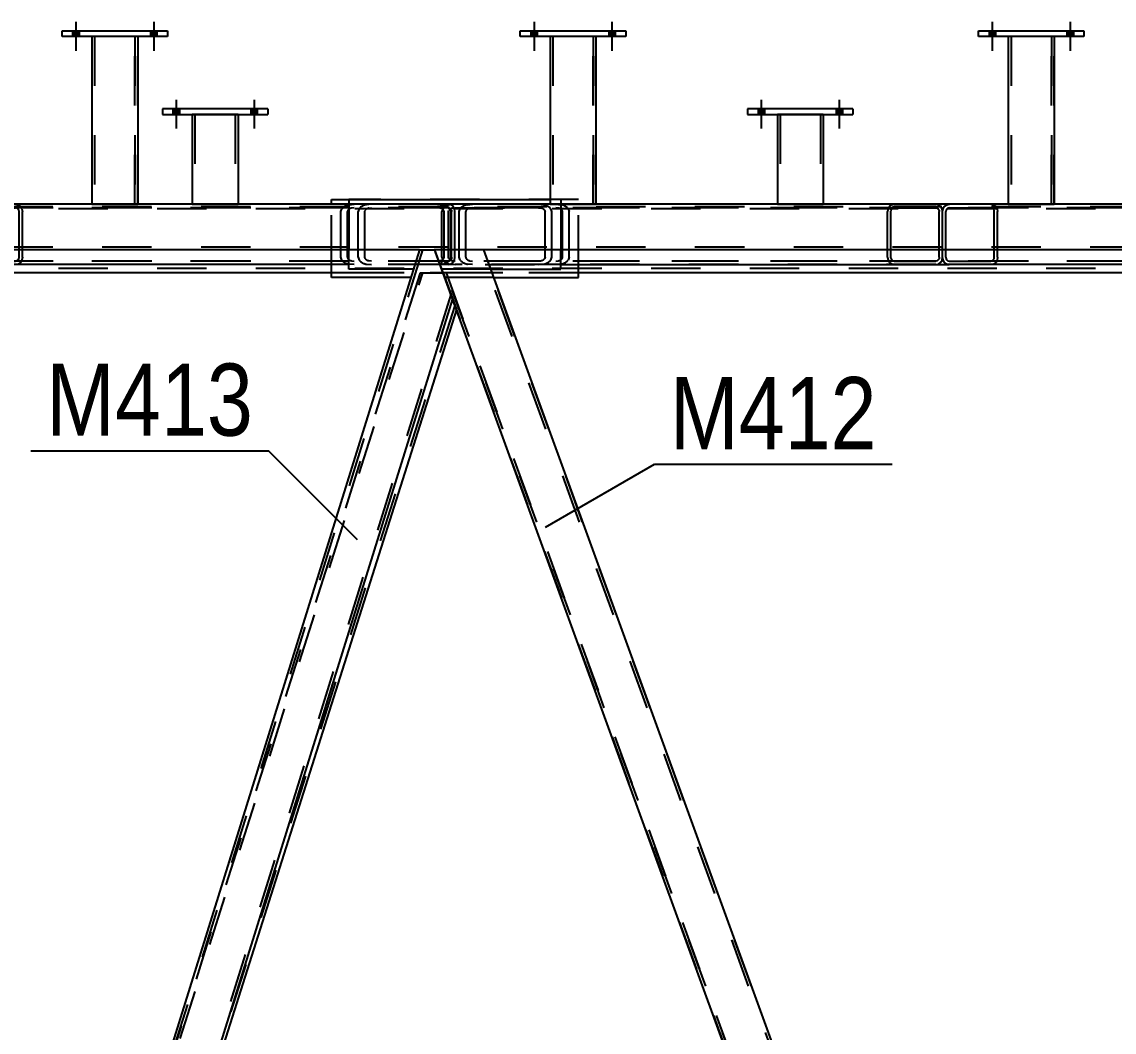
# Model space of a CAD drawing. Header units: millimetres. Extents: x -815 to 374, y -743 to 98.
# Drawn here: x 157.38 to 200.72, y -31.95 to 8.15 of the extents above; entities that cross this region are included whole.
import ezdxf

# ---------------------------------------------------------------- set-up
doc = ezdxf.new("R2010")
doc.units = ezdxf.units.MM
doc.linetypes.add('DXK_LINE_DOT2', pattern=[3.9198, 1.9599, -1.9599])
doc.styles.add('Arial Narrow', font='ARIALN.TTF', dxfattribs={"height": 0.2})

# ---------------------------------------------------------------- blocks, each defined once
blk = doc.blocks.new('Bolt-232933173-46326 - 1369')
at = {"linetype": 'Continuous'}
for points in [[(186.848, 4.692), (186.594, 4.692), (186.594, 4.473), (186.848, 4.473)], [(186.848, 4.692), (186.594, 4.692), (186.594, 4.473), (186.848, 4.473)], [(189.939, 4.692), (189.685, 4.692), (189.685, 4.473), (189.939, 4.473)], [(189.939, 4.692), (189.685, 4.692), (189.685, 4.473), (189.939, 4.473)]]:
    blk.add_hatch(color=1, dxfattribs=at).paths.add_polyline_path(points)
at = {"color": 1, "linetype": 'Continuous'}
for p, q in [((186.721, 5.055), (186.721, 3.91)), ((186.721, 5.055), (186.721, 3.91)), ((189.812, 5.055), (189.812, 3.91)), ((189.812, 5.055), (189.812, 3.91)), ((186.594, 4.692), (186.594, 4.473)), ((186.594, 4.692), (186.594, 4.473)), ((186.848, 4.692), (186.848, 4.473)), ((186.848, 4.692), (186.848, 4.473)), ((189.685, 4.692), (189.685, 4.473)), ((189.685, 4.692), (189.685, 4.473)), ((189.939, 4.692), (189.939, 4.473)), ((189.939, 4.692), (189.939, 4.473))]:
    blk.add_line(p, q, dxfattribs=at)
blk = doc.blocks.new('Bolt-232933173-46308 - 1369')
at = {"linetype": 'Continuous'}
for points in [[(177.831, 7.782), (177.577, 7.782), (177.577, 7.564), (177.831, 7.564)], [(177.831, 7.782), (177.577, 7.782), (177.577, 7.564), (177.831, 7.564)], [(180.922, 7.782), (180.668, 7.782), (180.668, 7.564), (180.922, 7.564)], [(180.922, 7.782), (180.668, 7.782), (180.668, 7.564), (180.922, 7.564)]]:
    blk.add_hatch(color=1, dxfattribs=at).paths.add_polyline_path(points)
at = {"color": 1, "linetype": 'Continuous'}
for p, q in [((177.704, 8.145), (177.704, 7)), ((177.704, 8.145), (177.704, 7)), ((180.795, 8.145), (180.795, 7)), ((180.795, 8.145), (180.795, 7)), ((177.577, 7.782), (177.577, 7.564)), ((177.577, 7.782), (177.577, 7.564)), ((177.831, 7.782), (177.831, 7.564)), ((177.831, 7.782), (177.831, 7.564)), ((180.668, 7.782), (180.668, 7.564)), ((180.668, 7.782), (180.668, 7.564)), ((180.922, 7.782), (180.922, 7.564)), ((180.922, 7.782), (180.922, 7.564))]:
    blk.add_line(p, q, dxfattribs=at)
blk = doc.blocks.new('Bolt-232933173-46307 - 1369')
at = {"linetype": 'Continuous'}
for points in [[(177.831, 7.782), (177.577, 7.782), (177.577, 7.564), (177.831, 7.564)], [(177.831, 7.782), (177.577, 7.782), (177.577, 7.564), (177.831, 7.564)], [(180.922, 7.782), (180.668, 7.782), (180.668, 7.564), (180.922, 7.564)], [(180.922, 7.782), (180.668, 7.782), (180.668, 7.564), (180.922, 7.564)]]:
    blk.add_hatch(color=1, dxfattribs=at).paths.add_polyline_path(points)
at = {"color": 1, "linetype": 'Continuous'}
for p, q in [((177.704, 8.145), (177.704, 7)), ((177.704, 8.145), (177.704, 7)), ((180.795, 8.145), (180.795, 7)), ((180.795, 8.145), (180.795, 7)), ((177.577, 7.782), (177.577, 7.564)), ((177.577, 7.782), (177.577, 7.564)), ((177.831, 7.782), (177.831, 7.564)), ((177.831, 7.782), (177.831, 7.564)), ((180.668, 7.782), (180.668, 7.564)), ((180.668, 7.782), (180.668, 7.564)), ((180.922, 7.782), (180.922, 7.564)), ((180.922, 7.782), (180.922, 7.564))]:
    blk.add_line(p, q, dxfattribs=at)
blk = doc.blocks.new('Part-232933173-46267 - 1369')
at = {"color": 2, "linetype": 'Continuous'}
for p, q in [((186.176, 4.692), (186.176, 4.473)), ((190.357, 4.692), (186.176, 4.692)), ((186.176, 4.473), (190.357, 4.473)), ((190.357, 4.692), (190.357, 4.473))]:
    blk.add_line(p, q, dxfattribs=at)
blk = doc.blocks.new('Part-232933173-46231 - 1369')
at = {"color": 7, "linetype": 'DXK_LINE_DOT2'}
for p, q in [((161.977, 7.564), (160.158, 7.564)), ((160.158, 7.564), (160.158, 0.908)), ((160.268, 7.564), (160.268, 0.908)), ((161.868, 0.908), (161.868, 7.564)), ((161.977, 0.908), (161.977, 7.564)), ((160.158, 0.908), (161.977, 0.908))]:
    blk.add_line(p, q, dxfattribs=at)
blk = doc.blocks.new('Part-232933173-2056 - 1369')
at = {"color": 2, "linetype": 'Continuous'}
for p, q in [((169.669, 0.909), (169.669, 1.09)), ((169.669, 1.09), (170.359, 1.09)), ((169.669, -2.001), (169.669, -1.491)), ((179.462, -2.001), (179.462, -1.491)), ((172.824, -2.001), (169.669, -2.001)), ((176.095, -2.001), (179.462, -2.001))]:
    blk.add_line(p, q, dxfattribs=at)
at = {"color": 7, "linetype": 'DXK_LINE_DOT2'}
for p, q in [((169.669, -1.491), (169.669, 0.909)), ((179.462, 1.09), (170.359, 1.09)), ((179.462, -1.491), (179.462, 1.09)), ((176.095, -2.001), (172.824, -2.001))]:
    blk.add_line(p, q, dxfattribs=at)
blk = doc.blocks.new('Bolt-232933173-46309 - 1369')
at = {"linetype": 'Continuous'}
for points in [[(159.649, 7.782), (159.395, 7.782), (159.395, 7.564), (159.649, 7.564)], [(159.649, 7.782), (159.395, 7.782), (159.395, 7.564), (159.649, 7.564)], [(162.74, 7.782), (162.486, 7.782), (162.486, 7.564), (162.74, 7.564)], [(162.74, 7.782), (162.486, 7.782), (162.486, 7.564), (162.74, 7.564)]]:
    blk.add_hatch(color=1, dxfattribs=at).paths.add_polyline_path(points)
at = {"color": 1, "linetype": 'Continuous'}
for p, q in [((159.522, 8.145), (159.522, 7)), ((159.522, 8.145), (159.522, 7)), ((162.613, 8.145), (162.613, 7)), ((162.613, 8.145), (162.613, 7)), ((159.395, 7.782), (159.395, 7.564)), ((159.395, 7.782), (159.395, 7.564)), ((159.649, 7.782), (159.649, 7.564)), ((159.649, 7.782), (159.649, 7.564)), ((162.486, 7.782), (162.486, 7.564)), ((162.486, 7.782), (162.486, 7.564)), ((162.74, 7.782), (162.74, 7.564)), ((162.74, 7.782), (162.74, 7.564))]:
    blk.add_line(p, q, dxfattribs=at)
blk = doc.blocks.new('Part-232933173-1671 - 1369')
at = {"color": 2, "linetype": 'Continuous'}
for p, q in [((160.158, 0.909), (143.795, 0.909)), ((178.34, 0.909), (161.977, 0.909)), ((196.522, 0.909), (180.158, 0.909)), ((214.704, 0.909), (198.34, 0.909)), ((173.164, -0.909), (137.001, -0.909)), ((211.862, -0.909), (175.698, -0.909))]:
    blk.add_line(p, q, dxfattribs=at)
at = {"color": 7, "linetype": 'DXK_LINE_DOT2'}
for p, q in [((161.977, 0.909), (160.158, 0.909)), ((180.158, 0.909), (178.34, 0.909)), ((198.34, 0.909), (196.522, 0.909)), ((315.403, 0.8), (-9.628, 0.8)), ((315.403, -0.8), (-9.628, -0.8)), ((175.698, -0.909), (173.164, -0.909))]:
    blk.add_line(p, q, dxfattribs=at)
blk = doc.blocks.new('Bolt-232933173-46310 - 1369')
at = {"linetype": 'Continuous'}
for points in [[(159.649, 7.782), (159.395, 7.782), (159.395, 7.564), (159.649, 7.564)], [(159.649, 7.782), (159.395, 7.782), (159.395, 7.564), (159.649, 7.564)], [(162.74, 7.782), (162.486, 7.782), (162.486, 7.564), (162.74, 7.564)], [(162.74, 7.782), (162.486, 7.782), (162.486, 7.564), (162.74, 7.564)]]:
    blk.add_hatch(color=1, dxfattribs=at).paths.add_polyline_path(points)
at = {"color": 1, "linetype": 'Continuous'}
for p, q in [((159.522, 8.145), (159.522, 7)), ((159.522, 8.145), (159.522, 7)), ((162.613, 8.145), (162.613, 7)), ((162.613, 8.145), (162.613, 7)), ((159.395, 7.782), (159.395, 7.564)), ((159.395, 7.782), (159.395, 7.564)), ((159.649, 7.782), (159.649, 7.564)), ((159.649, 7.782), (159.649, 7.564)), ((162.486, 7.782), (162.486, 7.564)), ((162.486, 7.782), (162.486, 7.564)), ((162.74, 7.782), (162.74, 7.564)), ((162.74, 7.782), (162.74, 7.564))]:
    blk.add_line(p, q, dxfattribs=at)
blk = doc.blocks.new('Part-232933173-1864 - 1369')
at = {"color": 7, "linetype": 'DXK_LINE_DOT2'}
for p, q in [((173.179, -1.819), (156.489, -54.452)), ((156.55, -54.62), (173.294, -1.819)), ((173.179, -1.819), (174.094, -1.819)), ((174.094, -1.819), (174.625, -3.276)), ((174.563, -3.108), (157.82, -55.909))]:
    blk.add_line(p, q, dxfattribs=at)
at = {"color": 2, "linetype": 'Continuous'}
blk.add_line((174.625, -3.276), (157.992, -55.727), dxfattribs=at)
blk = doc.blocks.new('Part-232933173-1805 - 1369')
at = {"color": 2, "linetype": 'Continuous'}
for p, q in [((173.164, -0.909), (156.481, -54.432)), ((173.164, -0.909), (173.182, -0.909)), ((173.182, -0.909), (173.763, -0.909)), ((174.343, -2.503), (173.763, -0.909)), ((174.466, -2.841), (174.343, -2.503)), ((174.466, -2.841), (157.925, -55.909))]:
    blk.add_line(p, q, dxfattribs=at)
at = {"color": 7, "linetype": 'DXK_LINE_DOT2'}
for p, q in [((173.278, -0.909), (156.543, -54.601)), ((174.405, -2.672), (157.811, -55.909)), ((174.466, -2.841), (174.39, -2.632))]:
    blk.add_line(p, q, dxfattribs=at)
blk = doc.blocks.new('Part-232933173-1850 - 1369')
at = {"color": 2, "linetype": 'Continuous'}
for p, q in [((175.466, -0.909), (173.763, -0.909)), ((175.698, -0.909), (175.466, -0.909)), ((175.698, -0.909), (195.179, -54.432)), ((193.782, -55.909), (174.466, -2.841))]:
    blk.add_line(p, q, dxfattribs=at)
at = {"color": 7, "linetype": 'DXK_LINE_DOT2'}
for p, q in [((174.466, -2.841), (173.763, -0.909)), ((193.898, -55.909), (173.879, -0.909)), ((195.6, -55.909), (175.582, -0.909)), ((175.68, -0.909), (175.63, -0.909)), ((175.698, -0.909), (175.68, -0.909))]:
    blk.add_line(p, q, dxfattribs=at)
blk = doc.blocks.new('Part-232933173-1870 - 1369')
at = {"color": 7, "linetype": 'DXK_LINE_DOT2'}
for p, q in [((176.029, -1.819), (174.094, -1.819)), ((174.094, -1.819), (193.782, -55.909)), ((174.21, -1.819), (193.898, -55.909)), ((195.6, -55.909), (175.913, -1.819)), ((195.717, -55.909), (176.029, -1.819))]:
    blk.add_line(p, q, dxfattribs=at)
blk = doc.blocks.new('Part-232933173-1915 - 1369')
at = {"color": 7, "linetype": 'DXK_LINE_DOT2'}
for p, q in [((174.57, 0.909), (174.367, 0.887)), ((212.567, 0.909), (174.57, 0.909)), ((178.081, 0.887), (177.878, 0.909)), ((209.056, 0.887), (209.259, 0.909)), ((212.567, 0.909), (212.77, 0.887)), ((174.081, 0.729), (174.041, 0.618)), ((174.041, -1.2), (174.041, 0.618)), ((174.305, 0.618), (174.325, 0.674)), ((174.305, -1.2), (174.305, 0.618)), ((174.469, 0.752), (174.57, 0.763)), ((174.57, 0.763), (177.878, 0.763)), ((212.567, 0.763), (174.57, 0.763)), ((177.878, 0.763), (177.98, 0.752)), ((178.123, 0.674), (178.143, 0.618)), ((178.143, -1.2), (178.143, 0.618)), ((178.408, 0.618), (178.367, 0.729)), ((178.408, -1.2), (178.408, 0.618)), ((208.73, 0.618), (208.77, 0.729)), ((208.73, -1.2), (208.73, 0.618)), ((209.014, 0.674), (208.994, 0.618)), ((208.994, -1.2), (208.994, 0.618)), ((209.259, 0.763), (209.158, 0.752)), ((212.669, 0.752), (212.567, 0.763)), ((212.832, 0.618), (212.812, 0.674)), ((212.832, -1.2), (212.832, 0.618)), ((213.056, 0.729), (213.097, 0.618)), ((213.097, -1.2), (213.097, 0.618)), ((174.041, -1.2), (174.081, -1.312)), ((174.325, -1.256), (174.305, -1.2)), ((178.143, -1.2), (178.123, -1.256)), ((178.367, -1.312), (178.408, -1.2)), ((208.77, -1.312), (208.73, -1.2)), ((208.994, -1.2), (209.014, -1.256)), ((212.812, -1.256), (212.832, -1.2)), ((213.097, -1.2), (213.056, -1.312)), ((174.367, -1.469), (174.57, -1.491)), ((174.57, -1.346), (174.469, -1.335)), ((177.878, -1.346), (174.57, -1.346)), ((178.771, -1.491), (174.57, -1.491)), ((212.567, -1.346), (175.714, -1.346)), ((175.767, -1.491), (178.771, -1.491)), ((177.98, -1.335), (177.878, -1.346)), ((177.878, -1.491), (178.081, -1.469)), ((211.698, -1.491), (194.179, -1.491)), ((209.259, -1.491), (209.056, -1.469)), ((209.158, -1.335), (209.259, -1.346)), ((212.567, -1.491), (209.259, -1.491)), ((212.567, -1.346), (212.669, -1.335)), ((212.734, -1.473), (212.567, -1.491)), ((212.77, -1.469), (212.734, -1.473))]:
    blk.add_line(p, q, dxfattribs=at)
at = {"color": 2, "linetype": 'Continuous'}
blk.add_line((178.771, -1.491), (194.179, -1.491), dxfattribs=at)
at = {"color": 7, "linetype": 'DXK_LINE_DOT2'}
for centre, radius, start, end in [((174.449, 0.398), 0.495, 99.5182, 138.0638), ((177.999, 0.398), 0.495, 41.9363, 80.4819), ((209.138, 0.398), 0.495, 99.5182, 138.0638), ((212.688, 0.398), 0.495, 41.9363, 80.4819), ((174.51, 0.508), 0.248, 99.5182, 138.0638), ((177.939, 0.508), 0.248, 41.9363, 80.4819), ((209.199, 0.508), 0.248, 99.5182, 138.0638), ((212.628, 0.508), 0.248, 41.9363, 80.4819), ((174.51, -1.091), 0.248, 221.9363, 260.4819), ((177.939, -1.091), 0.248, 279.5182, 318.0638), ((209.199, -1.09), 0.248, 221.9363, 260.4819), ((212.628, -1.09), 0.248, 279.5182, 318.0638), ((174.449, -0.981), 0.495, 221.9363, 260.4819), ((177.999, -0.981), 0.495, 279.5182, 318.0638), ((209.138, -0.981), 0.495, 221.9363, 260.4819), ((212.688, -0.981), 0.495, 279.5182, 318.0638)]:
    blk.add_arc(centre, radius, start, end, dxfattribs=at)
blk = doc.blocks.new('Part-232933173-1918 - 1369')
at = {"color": 7, "linetype": 'DXK_LINE_DOT2'}
for p, q in [((193.991, 0.824), (194.077, 0.887)), ((194.077, 0.887), (194.179, 0.909)), ((212.998, 0.909), (194.179, 0.909)), ((195.833, 0.909), (195.934, 0.887)), ((195.934, 0.887), (196.02, 0.824)), ((209.949, 0.909), (209.747, 0.887)), ((212.738, 0.763), (212.738, 0.909)), ((213.099, 0.887), (212.998, 0.909)), ((213.185, 0.824), (213.099, 0.887)), ((193.914, 0.618), (193.934, 0.729)), ((193.914, -0.909), (193.914, 0.618)), ((193.934, 0.729), (193.991, 0.824)), ((194.056, 0.674), (194.046, 0.618)), ((194.046, -1.2), (194.046, 0.618)), ((194.085, 0.721), (194.056, 0.674)), ((194.128, 0.752), (194.085, 0.721)), ((194.179, 0.763), (194.128, 0.752)), ((194.179, 0.763), (195.833, 0.763)), ((212.998, 0.763), (194.179, 0.763)), ((195.884, 0.752), (195.833, 0.763)), ((195.926, 0.721), (195.884, 0.752)), ((195.955, 0.674), (195.926, 0.721)), ((195.965, 0.618), (195.955, 0.674)), ((195.965, -1.2), (195.965, 0.618)), ((196.02, 0.824), (196.077, 0.729)), ((196.077, 0.729), (196.098, 0.618)), ((196.098, -1.2), (196.098, 0.618)), ((209.46, 0.729), (209.42, 0.618)), ((209.42, -1.2), (209.42, 0.618)), ((209.685, 0.618), (209.705, 0.674)), ((209.685, -1.2), (209.685, 0.618)), ((209.848, 0.752), (209.949, 0.763)), ((212.998, 0.763), (209.949, 0.763)), ((212.998, 0.763), (213.049, 0.752)), ((213.049, 0.752), (213.092, 0.721)), ((213.092, 0.721), (213.12, 0.674)), ((213.12, 0.674), (213.13, 0.618)), ((213.13, -1.2), (213.13, 0.618)), ((213.242, 0.729), (213.185, 0.824)), ((213.263, 0.618), (213.242, 0.729)), ((213.263, -1.2), (213.263, 0.618)), ((194.046, -1.2), (194.056, -1.256)), ((194.056, -1.256), (194.085, -1.303)), ((195.926, -1.303), (195.955, -1.256)), ((195.955, -1.256), (195.965, -1.2)), ((196.098, -1.2), (196.077, -1.312)), ((209.42, -1.2), (209.46, -1.312)), ((209.705, -1.256), (209.685, -1.2)), ((213.12, -1.256), (213.092, -1.303)), ((213.13, -1.2), (213.12, -1.256)), ((213.242, -1.312), (213.263, -1.2)), ((194.085, -1.303), (194.128, -1.335)), ((194.128, -1.335), (194.179, -1.346)), ((194.179, -1.346), (195.833, -1.346)), ((212.998, -1.346), (194.179, -1.346)), ((195.833, -1.346), (195.884, -1.335)), ((195.934, -1.469), (195.833, -1.491)), ((195.884, -1.335), (195.926, -1.303)), ((196.02, -1.406), (195.934, -1.469)), ((196.077, -1.312), (196.02, -1.406)), ((212.998, -1.491), (209.056, -1.491)), ((209.747, -1.469), (209.949, -1.491)), ((209.949, -1.346), (209.848, -1.335)), ((212.738, -1.491), (212.738, -1.346)), ((213.049, -1.335), (212.998, -1.346)), ((212.998, -1.491), (213.099, -1.469)), ((213.092, -1.303), (213.049, -1.335)), ((213.099, -1.469), (213.185, -1.406)), ((213.185, -1.406), (213.242, -1.312))]:
    blk.add_line(p, q, dxfattribs=at)
at = {"color": 2, "linetype": 'Continuous'}
for p, q in [((193.914, -1.2), (193.914, -0.909)), ((193.934, -1.312), (193.914, -1.2)), ((193.991, -1.406), (193.934, -1.312)), ((194.077, -1.469), (193.991, -1.406)), ((194.179, -1.491), (194.077, -1.469)), ((209.056, -1.491), (194.179, -1.491))]:
    blk.add_line(p, q, dxfattribs=at)
at = {"color": 7, "linetype": 'DXK_LINE_DOT2'}
for centre, radius, start, end in [((209.829, 0.398), 0.495, 99.5182, 138.0638), ((209.889, 0.508), 0.248, 99.5182, 138.0638), ((209.889, -1.09), 0.248, 221.9363, 260.4819), ((209.829, -0.981), 0.495, 221.9363, 260.4819)]:
    blk.add_arc(centre, radius, start, end, dxfattribs=at)
blk = doc.blocks.new('Part-232933173-1921 - 1369')
at = {"color": 7, "linetype": 'DXK_LINE_DOT2'}
for p, q in [((135.872, 0.909), (135.67, 0.887)), ((173.87, 0.909), (135.872, 0.909)), ((139.384, 0.887), (139.181, 0.909)), ((170.359, 0.887), (170.562, 0.909)), ((173.87, 0.909), (174.073, 0.887)), ((135.383, 0.729), (135.343, 0.618)), ((135.343, -1.2), (135.343, 0.618)), ((135.608, 0.618), (135.628, 0.674)), ((135.608, -1.2), (135.608, 0.618)), ((135.771, 0.752), (135.872, 0.763)), ((135.872, 0.763), (139.181, 0.763)), ((173.87, 0.763), (135.872, 0.763)), ((139.181, 0.763), (139.282, 0.752)), ((139.426, 0.674), (139.446, 0.618)), ((139.446, -1.2), (139.446, 0.618)), ((139.71, 0.618), (139.67, 0.729)), ((139.71, -1.2), (139.71, 0.618)), ((170.032, 0.618), (170.072, 0.729)), ((170.032, -1.2), (170.032, 0.618)), ((170.317, 0.674), (170.297, 0.618)), ((170.297, -1.2), (170.297, 0.618)), ((170.562, 0.763), (170.46, 0.752)), ((173.971, 0.752), (173.87, 0.763)), ((174.135, 0.618), (174.115, 0.674)), ((174.135, -1.2), (174.135, 0.618)), ((174.359, 0.729), (174.399, 0.618)), ((174.399, -1.2), (174.399, 0.618)), ((135.343, -1.2), (135.383, -1.312)), ((135.628, -1.256), (135.608, -1.2)), ((139.446, -1.2), (139.426, -1.256)), ((139.67, -1.312), (139.71, -1.2)), ((170.072, -1.312), (170.032, -1.2)), ((170.297, -1.2), (170.317, -1.256)), ((174.115, -1.256), (174.135, -1.2)), ((174.399, -1.2), (174.359, -1.312)), ((135.67, -1.469), (135.872, -1.491)), ((135.872, -1.346), (135.771, -1.335)), ((173.87, -1.346), (135.872, -1.346)), ((135.872, -1.491), (140.074, -1.491)), ((139.282, -1.335), (139.181, -1.346)), ((139.181, -1.491), (139.384, -1.469)), ((173.87, -1.491), (155.481, -1.491)), ((170.562, -1.491), (170.359, -1.469)), ((170.46, -1.335), (170.562, -1.346)), ((173.87, -1.346), (173.971, -1.335)), ((174.037, -1.473), (173.87, -1.491)), ((174.073, -1.469), (174.037, -1.473))]:
    blk.add_line(p, q, dxfattribs=at)
at = {"color": 2, "linetype": 'Continuous'}
blk.add_line((140.074, -1.491), (155.481, -1.491), dxfattribs=at)
at = {"color": 7, "linetype": 'DXK_LINE_DOT2'}
for centre, radius, start, end in [((135.752, 0.398), 0.495, 99.5182, 138.0638), ((139.302, 0.398), 0.495, 41.9363, 80.4819), ((170.441, 0.398), 0.495, 99.5182, 138.0638), ((173.991, 0.398), 0.495, 41.9363, 80.4819), ((135.812, 0.508), 0.248, 99.5182, 138.0638), ((139.241, 0.508), 0.248, 41.9363, 80.4819), ((170.501, 0.508), 0.248, 99.5182, 138.0638), ((173.93, 0.508), 0.248, 41.9363, 80.4819), ((135.812, -1.091), 0.248, 221.9363, 260.4819), ((139.241, -1.091), 0.248, 279.5182, 318.0638), ((170.501, -1.09), 0.248, 221.9363, 260.4819), ((173.93, -1.09), 0.248, 279.5182, 318.0638), ((135.752, -0.981), 0.495, 221.9363, 260.4819), ((139.302, -0.981), 0.495, 279.5182, 318.0638), ((170.441, -0.981), 0.495, 221.9363, 260.4819), ((173.991, -0.981), 0.495, 279.5182, 318.0638)]:
    blk.add_arc(centre, radius, start, end, dxfattribs=at)
blk = doc.blocks.new('Part-232933173-1924 - 1369')
at = {"color": 7, "linetype": 'DXK_LINE_DOT2'}
for p, q in [((155.294, 0.824), (155.38, 0.887)), ((155.38, 0.887), (155.481, 0.909)), ((174.301, 0.909), (155.481, 0.909)), ((157.135, 0.909), (157.237, 0.887)), ((157.237, 0.887), (157.323, 0.824)), ((171.252, 0.909), (171.05, 0.887)), ((174.041, 0.763), (174.041, 0.909)), ((174.402, 0.887), (174.301, 0.909)), ((174.488, 0.824), (174.402, 0.887)), ((155.217, 0.618), (155.237, 0.729)), ((155.217, -0.909), (155.217, 0.618)), ((155.237, 0.729), (155.294, 0.824)), ((155.359, 0.674), (155.349, 0.618)), ((155.349, -1.2), (155.349, 0.618)), ((155.388, 0.721), (155.359, 0.674)), ((155.431, 0.752), (155.388, 0.721)), ((155.481, 0.763), (155.431, 0.752)), ((155.481, 0.763), (157.135, 0.763)), ((174.301, 0.763), (155.481, 0.763)), ((157.186, 0.752), (157.135, 0.763)), ((157.229, 0.721), (157.186, 0.752)), ((157.258, 0.674), (157.229, 0.721)), ((157.268, 0.618), (157.258, 0.674)), ((157.268, -1.2), (157.268, 0.618)), ((157.323, 0.824), (157.38, 0.729)), ((157.38, 0.729), (157.4, 0.618)), ((157.4, -1.2), (157.4, 0.618)), ((170.763, 0.729), (170.723, 0.618)), ((170.723, -1.2), (170.723, 0.618)), ((170.987, 0.618), (171.008, 0.674)), ((170.987, -1.2), (170.987, 0.618)), ((171.151, 0.752), (171.252, 0.763)), ((174.301, 0.763), (171.252, 0.763)), ((174.301, 0.763), (174.351, 0.752)), ((174.351, 0.752), (174.394, 0.721)), ((174.394, 0.721), (174.423, 0.674)), ((174.423, 0.674), (174.433, 0.618)), ((174.433, -1.2), (174.433, 0.618)), ((174.545, 0.729), (174.488, 0.824)), ((174.565, 0.618), (174.545, 0.729)), ((174.565, -1.2), (174.565, 0.618)), ((155.349, -1.2), (155.359, -1.256)), ((155.359, -1.256), (155.388, -1.303)), ((157.229, -1.303), (157.258, -1.256)), ((157.258, -1.256), (157.268, -1.2)), ((157.4, -1.2), (157.38, -1.312)), ((170.723, -1.2), (170.763, -1.312)), ((171.008, -1.256), (170.987, -1.2)), ((174.423, -1.256), (174.394, -1.303)), ((174.433, -1.2), (174.423, -1.256)), ((174.545, -1.312), (174.565, -1.2)), ((155.388, -1.303), (155.431, -1.335)), ((155.431, -1.335), (155.481, -1.346)), ((155.481, -1.346), (157.135, -1.346)), ((174.301, -1.346), (155.481, -1.346)), ((157.135, -1.346), (157.186, -1.335)), ((157.237, -1.469), (157.135, -1.491)), ((157.186, -1.335), (157.229, -1.303)), ((157.323, -1.406), (157.237, -1.469)), ((157.38, -1.312), (157.323, -1.406)), ((174.301, -1.491), (170.359, -1.491)), ((171.05, -1.469), (171.252, -1.491)), ((171.252, -1.346), (171.151, -1.335)), ((174.041, -1.491), (174.041, -1.346)), ((174.351, -1.335), (174.301, -1.346)), ((174.301, -1.491), (174.402, -1.469)), ((174.394, -1.303), (174.351, -1.335)), ((174.402, -1.469), (174.488, -1.406)), ((174.488, -1.406), (174.545, -1.312))]:
    blk.add_line(p, q, dxfattribs=at)
at = {"color": 2, "linetype": 'Continuous'}
for p, q in [((155.217, -1.2), (155.217, -0.909)), ((155.237, -1.312), (155.217, -1.2)), ((155.294, -1.406), (155.237, -1.312)), ((155.38, -1.469), (155.294, -1.406)), ((155.481, -1.491), (155.38, -1.469)), ((170.359, -1.491), (155.481, -1.491))]:
    blk.add_line(p, q, dxfattribs=at)
at = {"color": 7, "linetype": 'DXK_LINE_DOT2'}
for centre, radius, start, end in [((171.131, 0.398), 0.495, 99.5182, 138.0638), ((171.192, 0.508), 0.248, 99.5182, 138.0638), ((171.192, -1.09), 0.248, 221.9363, 260.4819), ((171.131, -0.981), 0.495, 221.9363, 260.4819)]:
    blk.add_arc(centre, radius, start, end, dxfattribs=at)
blk = doc.blocks.new('Part-232933173-1984 - 1369')
at = {"color": 7, "linetype": 'DXK_LINE_DOT2'}
for p, q in [((309.741, 0.909), (-6.581, 0.909)), ((309.741, 0.727), (-6.581, 0.727)), ((309.741, -1.637), (-6.581, -1.637)), ((309.741, -1.819), (14.879, -1.819)), ((179.462, -1.819), (169.669, -1.819))]:
    blk.add_line(p, q, dxfattribs=at)
at = {"color": 2, "linetype": 'Continuous'}
for p, q in [((169.669, -1.819), (140.765, -1.819)), ((208.366, -1.819), (179.462, -1.819))]:
    blk.add_line(p, q, dxfattribs=at)
blk = doc.blocks.new('Part-232933173-2019 - 1369')
at = {"color": 7, "linetype": 'DXK_LINE_DOT2'}
for p, q in [((175.058, 0.887), (175.26, 0.909)), ((193.649, 0.909), (175.26, 0.909)), ((178.569, 0.909), (178.772, 0.887)), ((191.894, 0.887), (191.808, 0.824)), ((191.995, 0.909), (191.894, 0.887)), ((191.995, 0.909), (193.649, 0.909)), ((193.751, 0.887), (193.649, 0.909)), ((193.836, 0.824), (193.751, 0.887)), ((174.731, 0.618), (174.771, 0.729)), ((174.731, -1.2), (174.731, 0.618)), ((175.016, 0.674), (174.996, 0.618)), ((174.996, -1.2), (174.996, 0.618)), ((175.26, 0.763), (175.159, 0.752)), ((193.649, 0.763), (175.26, 0.763)), ((178.67, 0.752), (178.569, 0.763)), ((178.834, 0.618), (178.813, 0.674)), ((178.834, -1.2), (178.834, 0.618)), ((179.058, 0.729), (179.098, 0.618)), ((179.098, -1.2), (179.098, 0.618)), ((191.75, 0.729), (191.73, 0.618)), ((191.73, -1.2), (191.73, 0.618)), ((191.808, 0.824), (191.75, 0.729)), ((191.863, 0.618), (191.873, 0.674)), ((191.863, -1.2), (191.863, 0.618)), ((191.873, 0.674), (191.901, 0.721)), ((191.901, 0.721), (191.944, 0.752)), ((191.944, 0.752), (191.995, 0.763)), ((191.995, 0.763), (193.649, 0.763)), ((193.649, 0.763), (193.7, 0.752)), ((193.7, 0.752), (193.743, 0.721)), ((193.743, 0.721), (193.772, 0.674)), ((193.772, 0.674), (193.782, 0.618)), ((193.782, -1.2), (193.782, 0.618)), ((193.894, 0.729), (193.836, 0.824)), ((193.914, 0.618), (193.894, 0.729)), ((193.914, -1.2), (193.914, 0.618)), ((174.771, -1.312), (174.731, -1.2)), ((174.996, -1.2), (175.016, -1.256)), ((178.813, -1.256), (178.834, -1.2)), ((179.098, -1.2), (179.058, -1.312)), ((191.73, -1.2), (191.75, -1.312)), ((191.873, -1.256), (191.863, -1.2)), ((191.901, -1.303), (191.873, -1.256)), ((193.772, -1.256), (193.743, -1.303)), ((193.782, -1.2), (193.772, -1.256)), ((193.894, -1.312), (193.914, -1.2)), ((175.26, -1.491), (175.058, -1.469)), ((175.159, -1.335), (175.26, -1.346)), ((193.649, -1.346), (175.26, -1.346)), ((193.649, -1.491), (175.26, -1.491)), ((178.569, -1.346), (178.67, -1.335)), ((178.772, -1.469), (178.569, -1.491)), ((191.75, -1.312), (191.808, -1.406)), ((191.808, -1.406), (191.894, -1.469)), ((191.894, -1.469), (191.995, -1.491)), ((191.944, -1.335), (191.901, -1.303)), ((191.995, -1.346), (191.944, -1.335)), ((191.995, -1.346), (193.649, -1.346)), ((191.995, -1.491), (193.649, -1.491)), ((193.7, -1.335), (193.649, -1.346)), ((193.649, -1.491), (193.751, -1.469)), ((193.743, -1.303), (193.7, -1.335)), ((193.751, -1.469), (193.836, -1.406)), ((193.836, -1.406), (193.894, -1.312))]:
    blk.add_line(p, q, dxfattribs=at)
for centre, radius, start, end in [((175.14, 0.398), 0.495, 99.5182, 138.0638), ((178.69, 0.398), 0.495, 41.9363, 80.4819), ((175.2, 0.508), 0.248, 99.5182, 138.0638), ((178.629, 0.508), 0.248, 41.9363, 80.4819), ((175.2, -1.091), 0.248, 221.9363, 260.4819), ((178.629, -1.091), 0.248, 279.5182, 318.0638), ((175.14, -0.981), 0.495, 221.9363, 260.4819), ((178.69, -0.981), 0.495, 279.5182, 318.0638)]:
    blk.add_arc(centre, radius, start, end, dxfattribs=at)
blk = doc.blocks.new('Part-232933173-46228 - 1369')
at = {"color": 7, "linetype": 'DXK_LINE_DOT2'}
for p, q in [((177.158, 7.564), (177.158, 7.782)), ((177.158, 7.782), (181.34, 7.782)), ((181.34, 7.564), (177.158, 7.564)), ((181.34, 7.782), (181.34, 7.564))]:
    blk.add_line(p, q, dxfattribs=at)
blk = doc.blocks.new('Part-232933173-2083 - 1369')
at = {"color": 2, "linetype": 'Continuous'}
for p, q in [((170.359, 1.09), (170.359, 0.909)), ((170.359, 1.09), (178.34, 1.09)), ((170.359, -1.673), (170.359, -0.909)), ((178.771, -1.673), (178.771, -0.909)), ((172.926, -1.673), (170.359, -1.673)), ((175.976, -1.673), (178.771, -1.673))]:
    blk.add_line(p, q, dxfattribs=at)
at = {"color": 7, "linetype": 'DXK_LINE_DOT2'}
for p, q in [((170.359, 0.909), (170.359, -0.909)), ((178.771, 1.09), (178.34, 1.09)), ((178.771, 1.09), (178.771, -0.909)), ((175.976, -1.673), (172.926, -1.673))]:
    blk.add_line(p, q, dxfattribs=at)
blk = doc.blocks.new('Part-232933173-46268 - 1369')
at = {"color": 2, "linetype": 'Continuous'}
for p, q in [((164.139, 4.474), (164.139, 0.909)), ((165.957, 4.474), (165.957, 0.909))]:
    blk.add_line(p, q, dxfattribs=at)
at = {"color": 7, "linetype": 'DXK_LINE_DOT2'}
for p, q in [((165.957, 4.474), (164.139, 4.474)), ((164.248, 4.474), (164.248, 0.907)), ((165.848, 4.474), (165.848, 0.907)), ((164.139, 0.909), (164.139, 0.907)), ((164.139, 0.907), (165.957, 0.907)), ((165.957, 0.907), (165.957, 0.909)), ((165.957, 0.909), (165.957, 0.907))]:
    blk.add_line(p, q, dxfattribs=at)
blk = doc.blocks.new('Part-232933173-46232 - 1369')
at = {"color": 7, "linetype": 'DXK_LINE_DOT2'}
for p, q in [((158.977, 7.564), (158.977, 7.782)), ((158.977, 7.782), (163.158, 7.782)), ((163.158, 7.564), (158.977, 7.564)), ((163.158, 7.782), (163.158, 7.564))]:
    blk.add_line(p, q, dxfattribs=at)
blk = doc.blocks.new('Part-232933173-46221 - 1369')
at = {"color": 2, "linetype": 'Continuous'}
for p, q in [((196.522, 7.564), (196.522, 0.909)), ((198.34, 7.564), (198.34, 0.909)), ((198.324, 0.908), (196.523, 0.908)), ((198.339, 0.908), (198.324, 0.908))]:
    blk.add_line(p, q, dxfattribs=at)
at = {"color": 7, "linetype": 'DXK_LINE_DOT2'}
for p, q in [((198.34, 7.564), (196.522, 7.564)), ((196.631, 7.564), (196.631, 0.908)), ((198.231, 7.564), (198.231, 0.908)), ((196.522, 0.909), (196.522, 0.908)), ((196.522, 0.908), (196.523, 0.908)), ((196.523, 0.908), (196.522, 0.908)), ((196.631, 0.908), (196.639, 0.908)), ((196.639, 0.908), (196.657, 0.908)), ((196.657, 0.908), (196.663, 0.908)), ((198.339, 0.908), (198.34, 0.908)), ((198.34, 0.908), (198.339, 0.908)), ((198.34, 0.909), (198.34, 0.908)), ((198.34, 0.908), (198.34, 0.909))]:
    blk.add_line(p, q, dxfattribs=at)
blk = doc.blocks.new('Part-232933173-46222 - 1369')
at = {"color": 2, "linetype": 'Continuous'}
for p, q in [((195.34, 7.564), (195.34, 7.782)), ((195.34, 7.782), (199.522, 7.782)), ((199.522, 7.564), (195.34, 7.564)), ((199.522, 7.782), (199.522, 7.564))]:
    blk.add_line(p, q, dxfattribs=at)
blk = doc.blocks.new('Part-232933173-46223 - 1369')
at = {"color": 7, "linetype": 'DXK_LINE_DOT2'}
for p, q in [((198.34, 7.564), (196.522, 7.564)), ((196.522, 7.564), (196.522, 0.908)), ((196.631, 7.564), (196.631, 0.908)), ((198.231, 0.908), (198.231, 7.564)), ((198.34, 0.908), (198.34, 7.564)), ((196.522, 0.908), (198.34, 0.908))]:
    blk.add_line(p, q, dxfattribs=at)
blk = doc.blocks.new('Part-232933173-46224 - 1369')
at = {"color": 7, "linetype": 'DXK_LINE_DOT2'}
for p, q in [((195.34, 7.564), (195.34, 7.782)), ((195.34, 7.782), (199.522, 7.782)), ((199.522, 7.564), (195.34, 7.564)), ((199.522, 7.782), (199.522, 7.564))]:
    blk.add_line(p, q, dxfattribs=at)
blk = doc.blocks.new('Part-232933173-46225 - 1369')
at = {"color": 2, "linetype": 'Continuous'}
for p, q in [((178.34, 7.564), (178.34, 0.909)), ((180.158, 7.564), (180.158, 0.909)), ((180.142, 0.908), (178.342, 0.908)), ((180.157, 0.908), (180.142, 0.908))]:
    blk.add_line(p, q, dxfattribs=at)
at = {"color": 7, "linetype": 'DXK_LINE_DOT2'}
for p, q in [((180.158, 7.564), (178.34, 7.564)), ((178.449, 7.564), (178.449, 0.908)), ((180.049, 7.564), (180.049, 0.908)), ((178.34, 0.909), (178.34, 0.908)), ((178.34, 0.908), (178.342, 0.908)), ((178.342, 0.908), (178.34, 0.908)), ((178.449, 0.908), (178.458, 0.908)), ((178.458, 0.908), (178.475, 0.908)), ((178.475, 0.908), (178.481, 0.908)), ((180.157, 0.908), (180.158, 0.908)), ((180.158, 0.908), (180.157, 0.908)), ((180.158, 0.909), (180.158, 0.908)), ((180.158, 0.908), (180.158, 0.909))]:
    blk.add_line(p, q, dxfattribs=at)
blk = doc.blocks.new('Part-232933173-46226 - 1369')
at = {"color": 2, "linetype": 'Continuous'}
for p, q in [((177.158, 7.564), (177.158, 7.782)), ((177.158, 7.782), (181.34, 7.782)), ((181.34, 7.564), (177.158, 7.564)), ((181.34, 7.782), (181.34, 7.564))]:
    blk.add_line(p, q, dxfattribs=at)
blk = doc.blocks.new('Part-232933173-46227 - 1369')
at = {"color": 7, "linetype": 'DXK_LINE_DOT2'}
for p, q in [((180.158, 7.564), (178.34, 7.564)), ((178.34, 7.564), (178.34, 0.908)), ((178.449, 7.564), (178.449, 0.908)), ((180.049, 0.908), (180.049, 7.564)), ((180.158, 0.908), (180.158, 7.564)), ((178.34, 0.908), (180.158, 0.908))]:
    blk.add_line(p, q, dxfattribs=at)
blk = doc.blocks.new('Part-232933173-46229 - 1369')
at = {"color": 2, "linetype": 'Continuous'}
for p, q in [((160.158, 7.564), (160.158, 0.909)), ((161.977, 7.564), (161.977, 0.909)), ((161.96, 0.908), (160.16, 0.908)), ((161.975, 0.908), (161.96, 0.908))]:
    blk.add_line(p, q, dxfattribs=at)
at = {"color": 7, "linetype": 'DXK_LINE_DOT2'}
for p, q in [((161.977, 7.564), (160.158, 7.564)), ((160.268, 7.564), (160.268, 0.908)), ((161.868, 7.564), (161.868, 0.908)), ((160.158, 0.909), (160.158, 0.908)), ((160.158, 0.908), (160.16, 0.908)), ((160.16, 0.908), (160.158, 0.908)), ((160.268, 0.908), (160.276, 0.908)), ((160.276, 0.908), (160.293, 0.908)), ((160.293, 0.908), (160.299, 0.908)), ((161.975, 0.908), (161.977, 0.908)), ((161.977, 0.908), (161.975, 0.908)), ((161.977, 0.909), (161.977, 0.908)), ((161.977, 0.908), (161.977, 0.909))]:
    blk.add_line(p, q, dxfattribs=at)
blk = doc.blocks.new('Part-232933173-46230 - 1369')
at = {"color": 2, "linetype": 'Continuous'}
for p, q in [((158.977, 7.564), (158.977, 7.782)), ((158.977, 7.782), (163.158, 7.782)), ((163.158, 7.564), (158.977, 7.564)), ((163.158, 7.782), (163.158, 7.564))]:
    blk.add_line(p, q, dxfattribs=at)
blk = doc.blocks.new('Part-232933173-46266 - 1369')
at = {"color": 2, "linetype": 'Continuous'}
for p, q in [((187.357, 4.473), (187.357, 0.909)), ((189.176, 4.473), (189.176, 0.909))]:
    blk.add_line(p, q, dxfattribs=at)
at = {"color": 7, "linetype": 'DXK_LINE_DOT2'}
for p, q in [((189.176, 4.473), (187.357, 4.473)), ((187.467, 4.473), (187.467, 0.907)), ((189.067, 4.473), (189.067, 0.907)), ((187.357, 0.909), (187.357, 0.907)), ((187.357, 0.907), (189.176, 0.907)), ((189.176, 0.907), (189.176, 0.909)), ((189.176, 0.909), (189.176, 0.907))]:
    blk.add_line(p, q, dxfattribs=at)
blk = doc.blocks.new('Part-232933173-46269 - 1369')
at = {"color": 2, "linetype": 'Continuous'}
for p, q in [((162.957, 4.692), (162.957, 4.474)), ((167.139, 4.692), (162.957, 4.692)), ((162.957, 4.474), (167.139, 4.474)), ((167.139, 4.692), (167.139, 4.474))]:
    blk.add_line(p, q, dxfattribs=at)
blk = doc.blocks.new('Bolt-232933173-46305 - 1369')
at = {"linetype": 'Continuous'}
for points in [[(196.013, 7.782), (195.758, 7.782), (195.758, 7.564), (196.013, 7.564)], [(196.013, 7.782), (195.758, 7.782), (195.758, 7.564), (196.013, 7.564)], [(199.104, 7.782), (198.849, 7.782), (198.849, 7.564), (199.104, 7.564)], [(199.104, 7.782), (198.849, 7.782), (198.849, 7.564), (199.104, 7.564)]]:
    blk.add_hatch(color=1, dxfattribs=at).paths.add_polyline_path(points)
at = {"color": 1, "linetype": 'Continuous'}
for p, q in [((195.886, 8.145), (195.886, 7)), ((195.886, 8.145), (195.886, 7)), ((198.977, 8.145), (198.977, 7)), ((198.977, 8.145), (198.977, 7)), ((195.758, 7.782), (195.758, 7.564)), ((195.758, 7.782), (195.758, 7.564)), ((196.013, 7.782), (196.013, 7.564)), ((196.013, 7.782), (196.013, 7.564)), ((198.849, 7.782), (198.849, 7.564)), ((198.849, 7.782), (198.849, 7.564)), ((199.104, 7.782), (199.104, 7.564)), ((199.104, 7.782), (199.104, 7.564))]:
    blk.add_line(p, q, dxfattribs=at)
blk = doc.blocks.new('Bolt-232933173-46306 - 1369')
at = {"linetype": 'Continuous'}
for points in [[(196.013, 7.782), (195.758, 7.782), (195.758, 7.564), (196.013, 7.564)], [(196.013, 7.782), (195.758, 7.782), (195.758, 7.564), (196.013, 7.564)], [(199.104, 7.782), (198.849, 7.782), (198.849, 7.564), (199.104, 7.564)], [(199.104, 7.782), (198.849, 7.782), (198.849, 7.564), (199.104, 7.564)]]:
    blk.add_hatch(color=1, dxfattribs=at).paths.add_polyline_path(points)
at = {"color": 1, "linetype": 'Continuous'}
for p, q in [((195.886, 8.145), (195.886, 7)), ((195.886, 8.145), (195.886, 7)), ((198.977, 8.145), (198.977, 7)), ((198.977, 8.145), (198.977, 7)), ((195.758, 7.782), (195.758, 7.564)), ((195.758, 7.782), (195.758, 7.564)), ((196.013, 7.782), (196.013, 7.564)), ((196.013, 7.782), (196.013, 7.564)), ((198.849, 7.782), (198.849, 7.564)), ((198.849, 7.782), (198.849, 7.564)), ((199.104, 7.782), (199.104, 7.564)), ((199.104, 7.782), (199.104, 7.564))]:
    blk.add_line(p, q, dxfattribs=at)
blk = doc.blocks.new('Bolt-232933173-46327 - 1369')
at = {"linetype": 'Continuous'}
for points in [[(163.63, 4.692), (163.375, 4.692), (163.375, 4.474), (163.63, 4.474)], [(163.63, 4.692), (163.375, 4.692), (163.375, 4.474), (163.63, 4.474)], [(166.721, 4.692), (166.466, 4.692), (166.466, 4.474), (166.721, 4.474)], [(166.721, 4.692), (166.466, 4.692), (166.466, 4.474), (166.721, 4.474)]]:
    blk.add_hatch(color=1, dxfattribs=at).paths.add_polyline_path(points)
at = {"color": 1, "linetype": 'Continuous'}
for p, q in [((163.503, 5.055), (163.503, 3.91)), ((163.503, 5.055), (163.503, 3.91)), ((166.594, 5.055), (166.594, 3.91)), ((166.594, 5.055), (166.594, 3.91)), ((163.375, 4.692), (163.375, 4.474)), ((163.375, 4.692), (163.375, 4.474)), ((163.63, 4.692), (163.63, 4.474)), ((163.63, 4.692), (163.63, 4.474)), ((166.466, 4.692), (166.466, 4.474)), ((166.466, 4.692), (166.466, 4.474)), ((166.721, 4.692), (166.721, 4.474)), ((166.721, 4.692), (166.721, 4.474))]:
    blk.add_line(p, q, dxfattribs=at)
blk = doc.blocks.new('Mark-232933173-1846 - 1369')
at = {"color": 30, "linetype": 'Continuous'}
for p, q in [((178.159, -11.914), (182.489, -9.414)), ((182.489, -9.414), (191.913, -9.414))]:
    blk.add_line(p, q, dxfattribs=at)
at = {"color": 0}
blk.add_wipeout([(191.313, -8.814), (191.313, -5.814), (183.089, -5.814), (183.089, -8.814)], dxfattribs=at)
blk.add_wipeout([(191.313, -8.814), (191.313, -5.814), (183.089, -5.814), (183.089, -8.814)], dxfattribs=at)
at = {"color": 3, "style": 'Arial Narrow'}
blk.add_text('M412', height=2.8633, dxfattribs=at).set_placement((183.089, -8.814))
blk = doc.blocks.new('Mark-232933173-1801 - 1369')
at = {"color": 30, "linetype": 'Continuous'}
for p in [(157.742, -8.879), (170.701, -12.415)]:
    blk.add_line(p, (167.165, -8.879), dxfattribs=at)
at = {"color": 0}
blk.add_wipeout([(166.565, -8.279), (166.565, -5.279), (158.342, -5.279), (158.342, -8.279)], dxfattribs=at)
blk.add_wipeout([(166.565, -8.279), (166.565, -5.279), (158.342, -5.279), (158.342, -8.279)], dxfattribs=at)
at = {"color": 3, "style": 'Arial Narrow'}
blk.add_text('M413', height=2.8633, dxfattribs=at).set_placement((158.342, -8.279))

msp = doc.modelspace()

# ---------------------------------------------------------------- block references
for name in ['Bolt-232933173-46309 - 1369', 'Bolt-232933173-46310 - 1369', 'Bolt-232933173-46308 - 1369', 'Bolt-232933173-46307 - 1369', 'Bolt-232933173-46305 - 1369', 'Bolt-232933173-46306 - 1369', 'Part-232933173-46232 - 1369', 'Part-232933173-46230 - 1369', 'Part-232933173-46231 - 1369', 'Part-232933173-46229 - 1369', 'Part-232933173-46228 - 1369', 'Part-232933173-46226 - 1369', 'Part-232933173-46225 - 1369', 'Part-232933173-46227 - 1369', 'Part-232933173-46222 - 1369', 'Part-232933173-46224 - 1369', 'Part-232933173-46221 - 1369', 'Part-232933173-46223 - 1369', 'Bolt-232933173-46327 - 1369', 'Bolt-232933173-46326 - 1369', 'Part-232933173-46269 - 1369', 'Part-232933173-46268 - 1369', 'Part-232933173-46267 - 1369', 'Part-232933173-46266 - 1369', 'Part-232933173-1671 - 1369', 'Part-232933173-1984 - 1369', 'Part-232933173-1921 - 1369', 'Part-232933173-1924 - 1369', 'Part-232933173-2056 - 1369', 'Part-232933173-2083 - 1369', 'Part-232933173-1915 - 1369', 'Part-232933173-2019 - 1369', 'Part-232933173-1918 - 1369', 'Part-232933173-1805 - 1369', 'Part-232933173-1850 - 1369', 'Part-232933173-1864 - 1369', 'Part-232933173-1870 - 1369']:
    msp.add_blockref(name, (0, 0))

# ---------------------------------------------------------------- next in the draw order: block references
for name in ['Mark-232933173-1801 - 1369', 'Mark-232933173-1846 - 1369']:
    msp.add_blockref(name, (0, 0))

doc.saveas('drawing.dxf')
